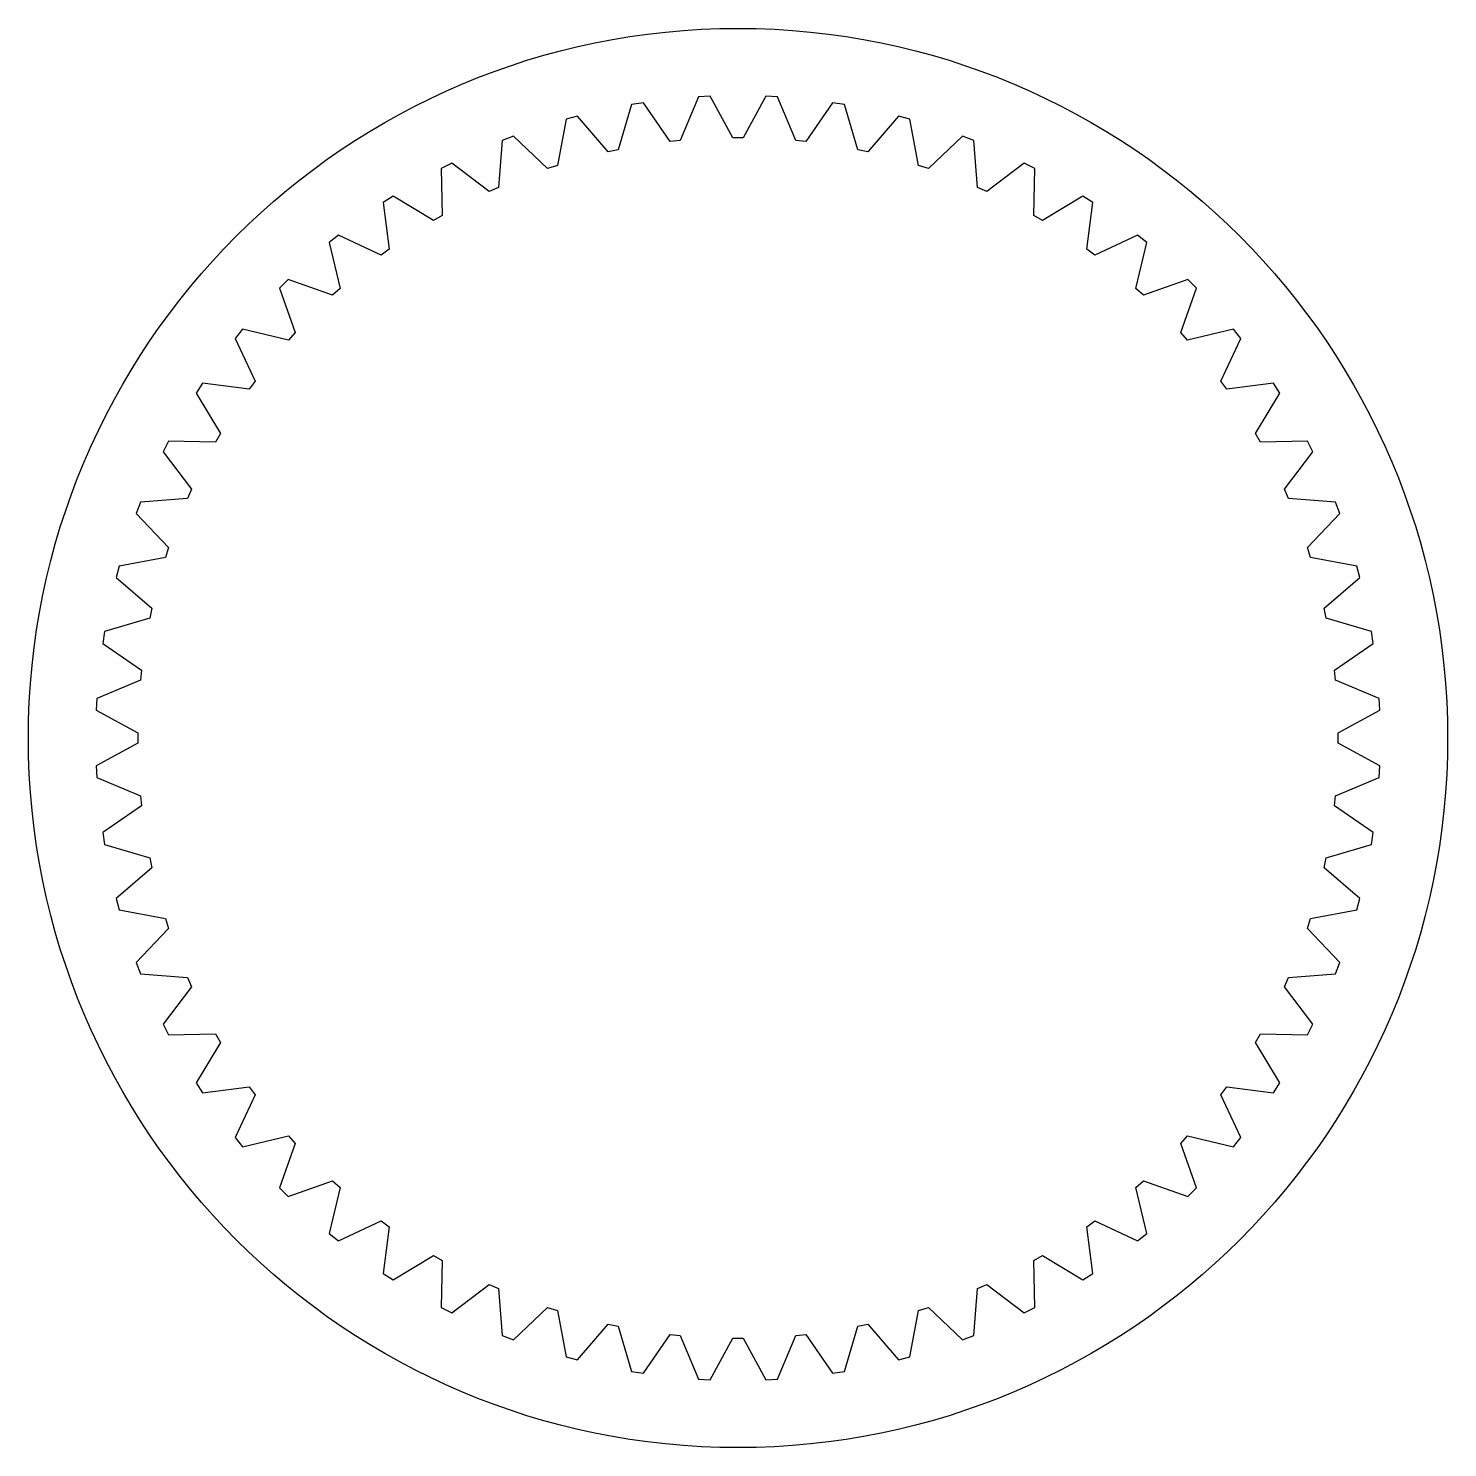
# Model space of a CAD drawing. Extents: x -35.6 to 35.6, y -35.6 to 35.6.
import ezdxf

# ---------------------------------------------------------------- set-up
doc = ezdxf.new("R2010")
doc.units = 0

msp = doc.modelspace()

# ---------------------------------------------------------------- linework, layer by layer
msp.add_lwpolyline([(32.206585, -1.38984), (30.127945, -0.255942), (30.127945, 0.255942), (32.206585, 1.38984), (32.175431, 1.984279), (29.989654, 2.894688), (29.936148, 3.403768), (31.884876, 4.748731), (31.791757, 5.336657), (29.522791, 6.013603), (29.416364, 6.514301), (31.21383, 8.055594), (31.059766, 8.630566), (28.732469, 9.066632), (28.574288, 9.553462), (30.200798, 11.274198), (29.987478, 11.829916), (27.627348, 12.020325), (27.419147, 12.487954), (28.85688, 14.36928), (28.58664, 14.899656), (26.219537, 14.84232), (25.963595, 15.285625), (27.196801, 17.306929), (26.872602, 17.806152), (24.524458, 17.501701), (24.223581, 17.915823), (25.238747, 20.054959), (24.864141, 20.517559), (22.560685, 19.969328), (22.218168, 20.349732), (23.004172, 22.583264), (22.583264, 23.004172), (20.349732, 22.218168), (19.969328, 22.560685), (20.517559, 24.864141), (20.054959, 25.238747), (17.915823, 24.223581), (17.501701, 24.524458), (17.806152, 26.872602), (17.306929, 27.196801), (15.285625, 25.963595), (14.84232, 26.219537), (14.899656, 28.58664), (14.36928, 28.85688), (12.487954, 27.419147), (12.020325, 27.627348), (11.829916, 29.987478), (11.274198, 30.200798), (9.553462, 28.574288), (9.066632, 28.732469), (8.630566, 31.059766), (8.055594, 31.21383), (6.514301, 29.416364), (6.013603, 29.522791), (5.336657, 31.791757), (4.748731, 31.884876), (3.403768, 29.936148), (2.894688, 29.989654), (1.984279, 32.175431), (1.38984, 32.206585), (0.255942, 30.127945), (-0.255942, 30.127945), (-1.38984, 32.206585), (-1.984279, 32.175431), (-2.894688, 29.989654), (-3.403768, 29.936148), (-4.748731, 31.884876), (-5.336657, 31.791757), (-6.013603, 29.522791), (-6.514301, 29.416364), (-8.055594, 31.21383), (-8.630566, 31.059766), (-9.066632, 28.732469), (-9.553462, 28.574288), (-11.274198, 30.200798), (-11.829916, 29.987478), (-12.020325, 27.627348), (-12.487954, 27.419147), (-14.36928, 28.85688), (-14.899656, 28.58664), (-14.84232, 26.219537), (-15.285625, 25.963595), (-17.306929, 27.196801), (-17.806152, 26.872602), (-17.501701, 24.524458), (-17.915823, 24.223581), (-20.054959, 25.238747), (-20.517559, 24.864141), (-19.969328, 22.560685), (-20.349732, 22.218168), (-22.583264, 23.004172), (-23.004172, 22.583264), (-22.218168, 20.349732), (-22.560685, 19.969328), (-24.864141, 20.517559), (-25.238747, 20.054959), (-24.223581, 17.915823), (-24.524458, 17.501701), (-26.872602, 17.806152), (-27.196801, 17.306929), (-25.963595, 15.285625), (-26.219537, 14.84232), (-28.58664, 14.899656), (-28.85688, 14.36928), (-27.419147, 12.487954), (-27.627348, 12.020325), (-29.987478, 11.829916), (-30.200798, 11.274198), (-28.574288, 9.553462), (-28.732469, 9.066632), (-31.059766, 8.630566), (-31.21383, 8.055594), (-29.416364, 6.514301), (-29.522791, 6.013603), (-31.791757, 5.336657), (-31.884876, 4.748731), (-29.936148, 3.403768), (-29.989654, 2.894688), (-32.175431, 1.984279), (-32.206585, 1.38984), (-30.127945, 0.255942), (-30.127945, -0.255942), (-32.206585, -1.38984), (-32.175431, -1.984279), (-29.989654, -2.894688), (-29.936148, -3.403768), (-31.884876, -4.748731), (-31.791757, -5.336657), (-29.522791, -6.013603), (-29.416364, -6.514301), (-31.21383, -8.055594), (-31.059766, -8.630566), (-28.732469, -9.066632), (-28.574288, -9.553462), (-30.200798, -11.274198), (-29.987478, -11.829916), (-27.627348, -12.020325), (-27.419147, -12.487954), (-28.85688, -14.36928), (-28.58664, -14.899656), (-26.219537, -14.84232), (-25.963595, -15.285625), (-27.196801, -17.306929), (-26.872602, -17.806152), (-24.524458, -17.501701), (-24.223581, -17.915823), (-25.238747, -20.054959), (-24.864141, -20.517559), (-22.560685, -19.969328), (-22.218168, -20.349732), (-23.004172, -22.583264), (-22.583264, -23.004172), (-20.349732, -22.218168), (-19.969328, -22.560685), (-20.517559, -24.864141), (-20.054959, -25.238747), (-17.915823, -24.223581), (-17.501701, -24.524458), (-17.806152, -26.872602), (-17.306929, -27.196801), (-15.285625, -25.963595), (-14.84232, -26.219537), (-14.899656, -28.58664), (-14.36928, -28.85688), (-12.487954, -27.419147), (-12.020325, -27.627348), (-11.829916, -29.987478), (-11.274198, -30.200798), (-9.553462, -28.574288), (-9.066632, -28.732469), (-8.630566, -31.059766), (-8.055594, -31.21383), (-6.514301, -29.416364), (-6.013603, -29.522791), (-5.336657, -31.791757), (-4.748731, -31.884876), (-3.403768, -29.936148), (-2.894688, -29.989654), (-1.984279, -32.175431), (-1.38984, -32.206585), (-0.255942, -30.127945), (0.255942, -30.127945), (1.38984, -32.206585), (1.984279, -32.175431), (2.894688, -29.989654), (3.403768, -29.936148), (4.748731, -31.884876), (5.336657, -31.791757), (6.013603, -29.522791), (6.514301, -29.416364), (8.055594, -31.21383), (8.630566, -31.059766), (9.066632, -28.732469), (9.553462, -28.574288), (11.274198, -30.200798), (11.829916, -29.987478), (12.020325, -27.627348), (12.487954, -27.419147), (14.36928, -28.85688), (14.899656, -28.58664), (14.84232, -26.219537), (15.285625, -25.963595), (17.306929, -27.196801), (17.806152, -26.872602), (17.501701, -24.524458), (17.915823, -24.223581), (20.054959, -25.238747), (20.517559, -24.864141), (19.969328, -22.560685), (20.349732, -22.218168), (22.583264, -23.004172), (23.004172, -22.583264), (22.218168, -20.349732), (22.560685, -19.969328), (24.864141, -20.517559), (25.238747, -20.054959), (24.223581, -17.915823), (24.524458, -17.501701), (26.872602, -17.806152), (27.196801, -17.306929), (25.963595, -15.285625), (26.219537, -14.84232), (28.58664, -14.899656), (28.85688, -14.36928), (27.419147, -12.487954), (27.627348, -12.020325), (29.987478, -11.829916), (30.200798, -11.274198), (28.574288, -9.553462), (28.732469, -9.066632), (31.059766, -8.630566), (31.21383, -8.055594), (29.416364, -6.514301), (29.522791, -6.013603), (31.791757, -5.336657), (31.884876, -4.748731), (29.936148, -3.403768), (29.989654, -2.894688), (32.175431, -1.984279)], close=True)
msp.add_circle((0, 0), 35.612903)

doc.saveas('drawing.dxf')
